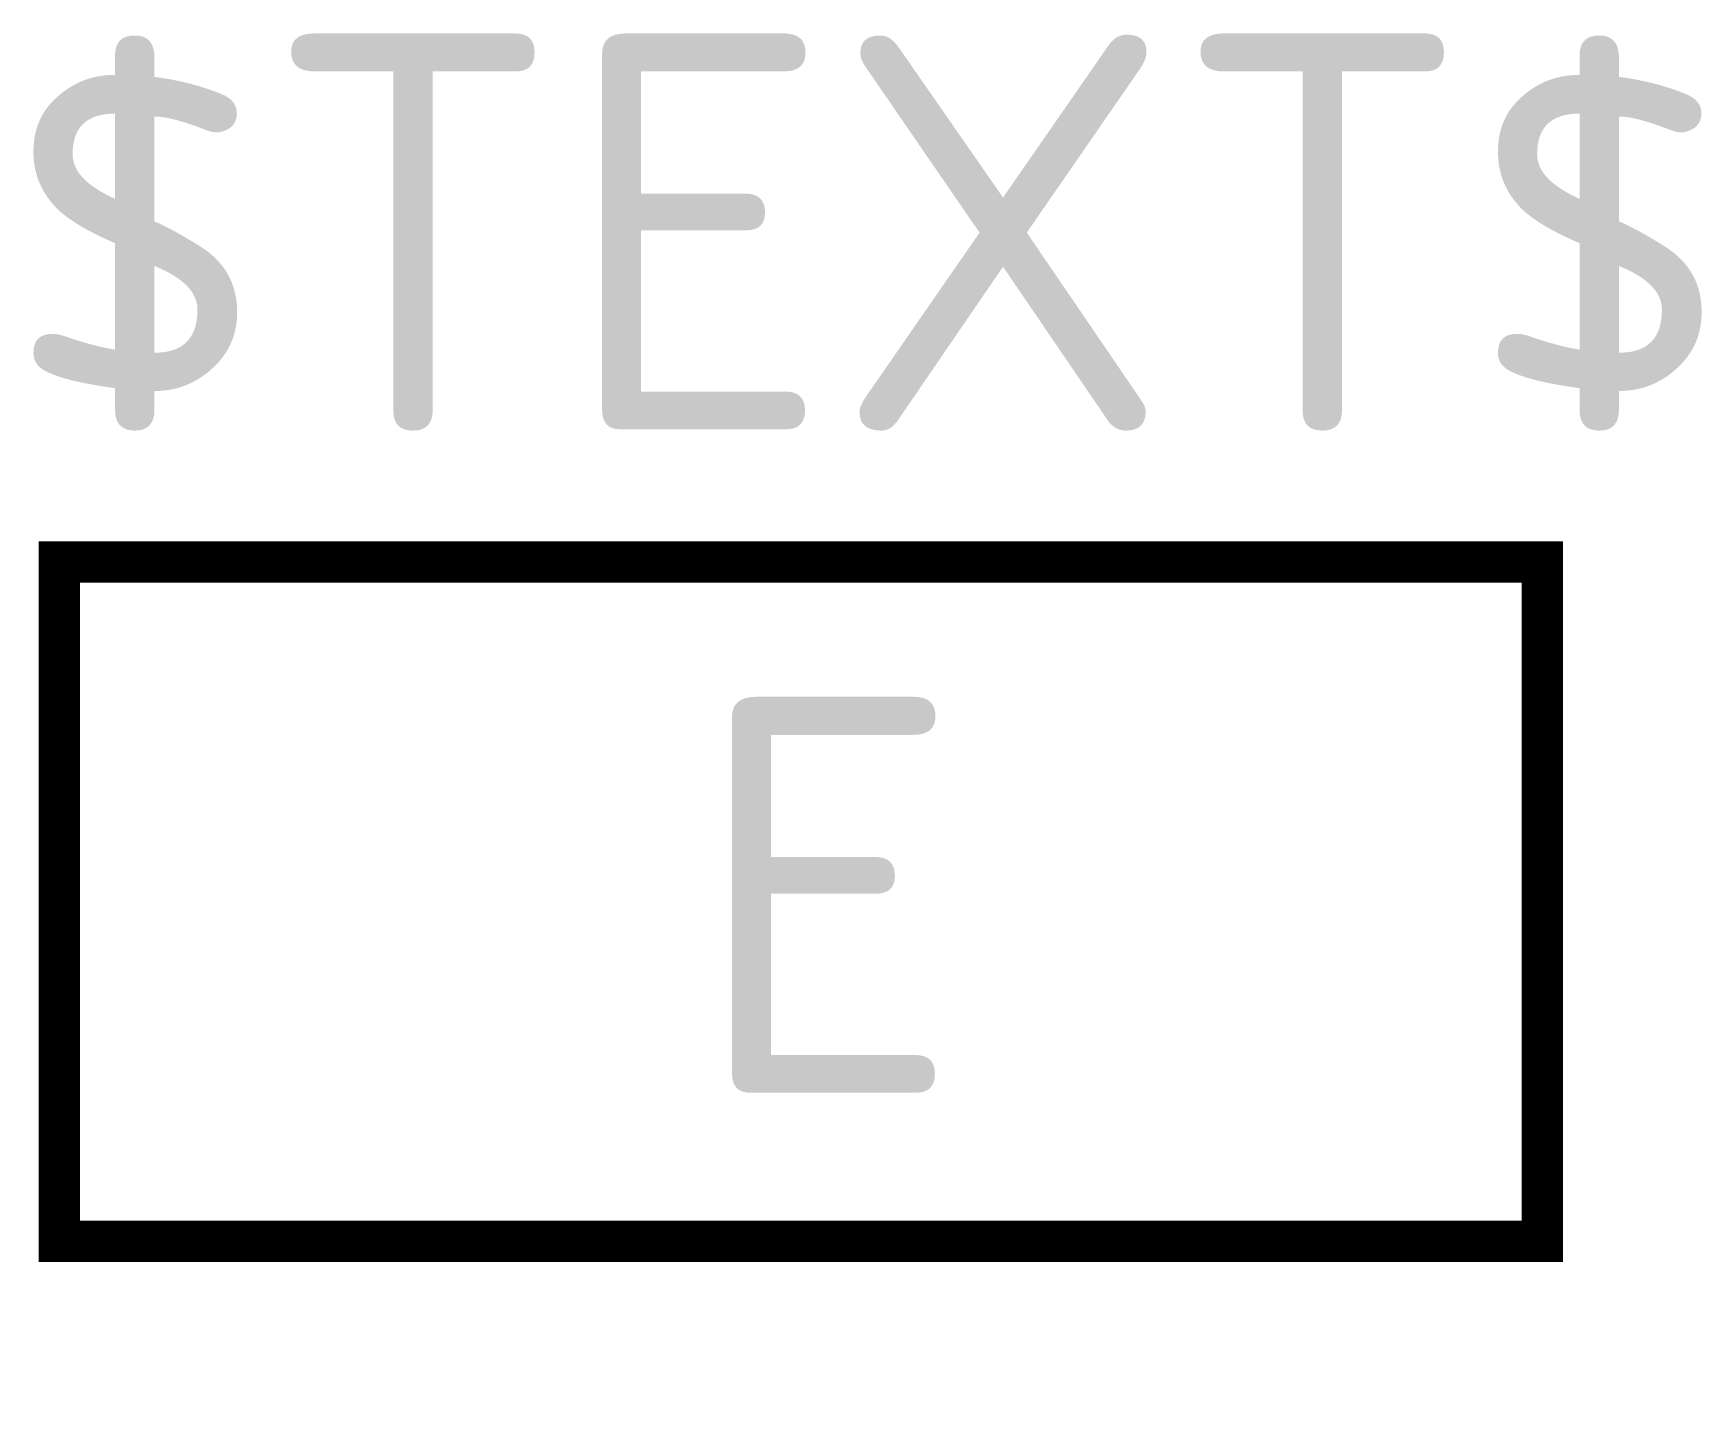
# Model space of a CAD drawing. Extents: x -0.75 to 0.87, y 0 to 1.33.
import ezdxf
from ezdxf.enums import TextEntityAlignment as Align

# ---------------------------------------------------------------- set-up
doc = ezdxf.new("R2010")
doc.units = 0
doc.header["$MEASUREMENT"] = 0
doc.styles.add('_TEL_DIM', font='TSSDENG', dxfattribs={"width": 0.6, "height": 6, "bigfont": '！！TSSDCHN'})

# ---------------------------------------------------------------- blocks, each defined once
blk = doc.blocks.new('$equip_U$00000581(zhangyuf)')
for p, q in [((0.72, 0.8138), (-0.72, 0.8138)), ((-0.72, 0.8138), (-0.72, 0.1538)), ((0.72, 0.1538), (0.72, 0.8138)), ((-0.72, 0.1538), (0.72, 0.1538))]:
    blk.add_line(p, q)
at = {"const_width": 0.04}
blk.add_lwpolyline([(-0.72, 0.8138), (-0.72, 0.1538), (0.72, 0.1538), (0.72, 0.8138), (-0.72, 0.8138), (-0.72, 0.1538)], dxfattribs=at)
for p in [(0, 0.8138), (-0.72, 0.4838), (0.72, 0.4838), (0, 0.1538)]:
    blk.add_point(p)
at = {"color": 7, "style": '_TEL_DIM'}
blk.add_attdef('$TEXT$', text='', height=0.3846, dxfattribs=at).set_placement((0.0254, 0.4892), align=Align.MIDDLE_CENTER)
at = {"color": 7, "style": '_TEL_DIM', "flags": 1}
for tag in ['A', 'REMARK']:
    blk.add_attdef(tag, text='', height=0.0000154, dxfattribs=at).set_placement((0, 0), align=Align.MIDDLE_CENTER)

msp = doc.modelspace()

# ---------------------------------------------------------------- linework, layer by layer
for p in [(0, 0.8138), (-0.72, 0.4838), (0.72, 0.4838), (0, 0.1538)]:
    msp.add_point(p)

# ---------------------------------------------------------------- block references
msp.add_blockref('$equip_U$00000581(zhangyuf)', (0, 0)).add_auto_attribs({'$TEXT$': 'E'})

# ---------------------------------------------------------------- texts
at = {"color": 7, "style": '_TEL_DIM'}
msp.add_attdef('$TEXT$', text='F', height=0.3846, dxfattribs=at).set_placement((0.0648, 1.1337), align=Align.MIDDLE_CENTER)
at = {"color": 7, "style": '_TEL_DIM', "flags": 1}
for tag in ['A', 'REMARK']:
    msp.add_attdef(tag, text='', height=0.0000154, dxfattribs=at).set_placement((0, 0), align=Align.MIDDLE_CENTER)

doc.saveas('drawing.dxf')
